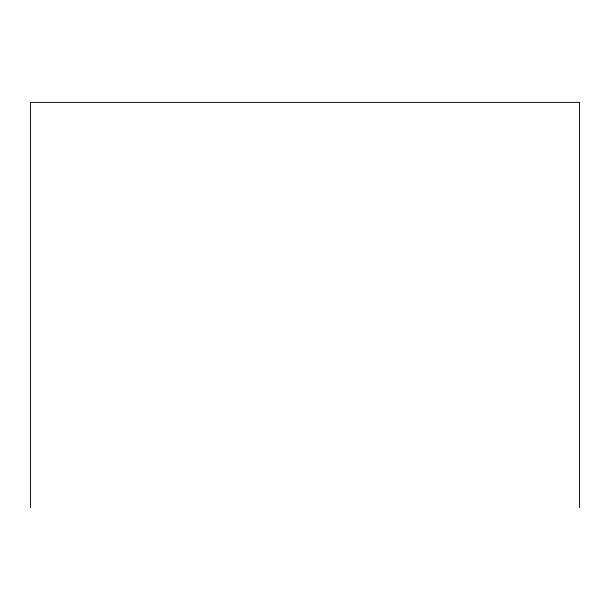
<?xml version="1.0" encoding="UTF-8"?>
<svg xmlns="http://www.w3.org/2000/svg" width="610" height="610" viewBox="0 0 610 610"><rect width="100%" height="100%" fill="white"/><g stroke="black" fill="none" stroke-linecap="round" stroke-linejoin="round"><path stroke-width="0.91" d="M579.5 507.604L579.5 102.396L30.5 102.396L30.5 507.604"/></g></svg>
